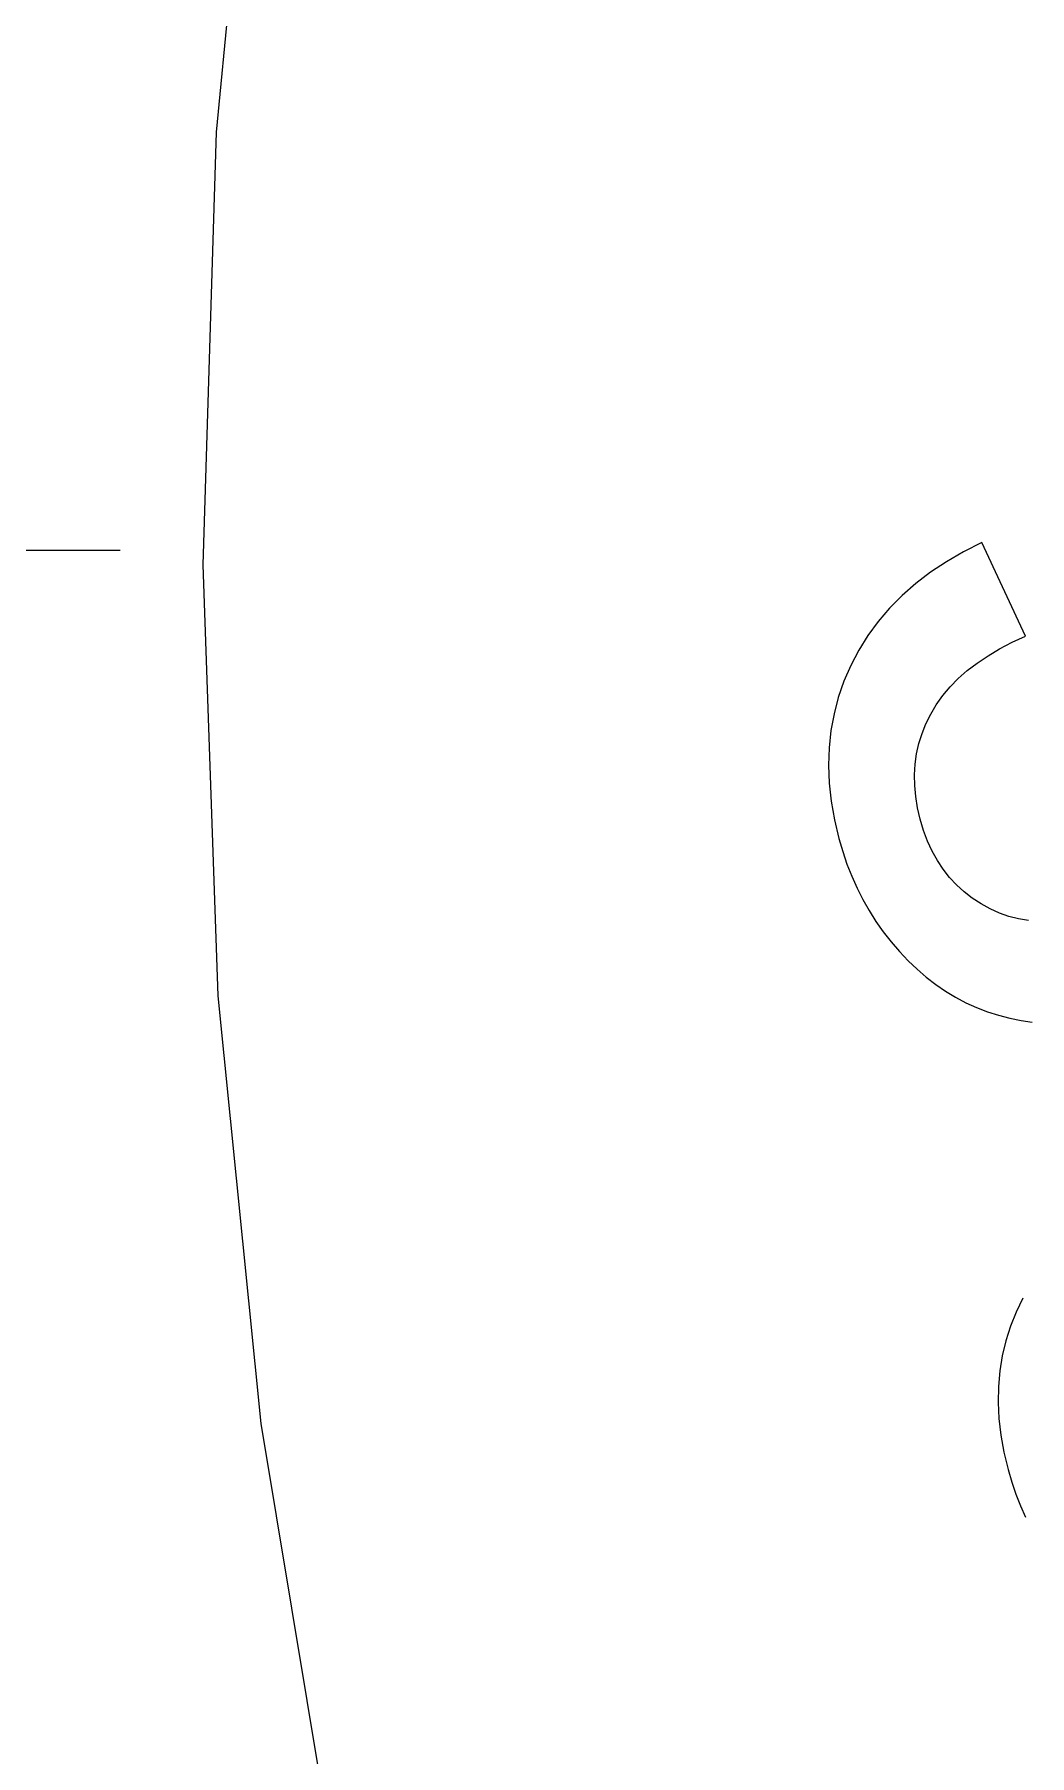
# Model space of a CAD drawing. Extents: x 23 to 587, y 4 to 413.
# Drawn here: x 216.309 to 216.91, y 101.087 to 102.127 of the extents above; entities that cross this region are included whole.
import ezdxf

# ---------------------------------------------------------------- set-up
doc = ezdxf.new("R2010")
doc.units = 0
doc.linetypes.add('DASHDOT', pattern=[18.5, 12, -3, 0.5, -3])
doc.linetypes.add('DASHED', pattern=[15, 12, -3])
doc.layers.get('0').update_dxf_attribs({"lineweight": 13})

# ---------------------------------------------------------------- blocks, each defined once
blk = doc.blocks.new('BLOCK403')
at = {"color": 7, "linetype": 'DASHDOT', "lineweight": 13}
blk.add_line((240.7900238037109, 92.98094177246094), (219.9900360107422, 92.98094177246094), dxfattribs=at)
blk = doc.blocks.new('BLOCK424')
at = {"color": 7, "linetype": 'DASHED', "lineweight": 13, "ltscale": 0.0006166216815225944}
blk.add_line((223.3305708985132, 92.99057016247221), (223.3085655922749, 92.97942914930653), dxfattribs=at)
at = {"color": 7, "linetype": 'DASHED', "lineweight": 13, "ltscale": 0.003117468412029066}
blk.add_line((223.3834385866614, 92.87763308959593), (223.3305708985132, 92.99057016247222), dxfattribs=at)
at = {"color": 7, "linetype": 'DASHED', "lineweight": 13, "ltscale": 0.0005963154057403346}
blk.add_line((223.3085655922749, 92.97942914930653), (223.2879353327546, 92.96745669370537), dxfattribs=at)
at = {"color": 7, "linetype": 'DASHED', "lineweight": 13, "ltscale": 0.0005618301567184872}
blk.add_line((223.2686745460514, 92.95468132515575), (223.2507888060663, 92.94107451417071), dxfattribs=at)
at = {"color": 7, "linetype": 'DASHED', "lineweight": 13, "ltscale": 0.0005778126567071902}
blk.add_line((223.2879353327546, 92.96745669370537), (223.2686745460514, 92.95468132515575), dxfattribs=at)
at = {"color": 7, "linetype": 'DASHED', "lineweight": 13, "ltscale": 0.0005374294378091343}
blk.add_line((223.2342793375439, 92.92663555364334), (223.2191238870256, 92.91138953906295), dxfattribs=at)
at = {"color": 7, "linetype": 'DASHED', "lineweight": 13, "ltscale": 0.0005483190973337115}
blk.add_line((223.2507888060663, 92.9410745141707), (223.2342793375439, 92.92663555364335), dxfattribs=at)
at = {"color": 7, "linetype": 'DASHED', "lineweight": 13, "ltscale": 0.0005286093548172244}
blk.add_line((223.2191238870256, 92.91138953906295), (223.2053509146481, 92.89534616685233), dxfattribs=at)
at = {"color": 7, "linetype": 'DASHED', "lineweight": 13, "ltscale": 0.0005237990000949628}
blk.add_line((223.2053509146481, 92.89534616685236), (223.1929387589201, 92.87846650399476), dxfattribs=at)
at = {"color": 7, "linetype": 'DASHED', "lineweight": 13, "ltscale": 0.0005216970822466867}
blk.add_line((223.1929387589201, 92.87846650399476), (223.1819038405808, 92.86075495041399), dxfattribs=at)
at = {"color": 7, "linetype": 'DASHED', "lineweight": 13, "ltscale": 0.0004268462091318006}
blk.add_line((223.3521400729327, 92.86220162371038), (223.3672717116713, 92.87011046731024), dxfattribs=at)
at = {"color": 7, "linetype": 'DASHED', "lineweight": 13, "ltscale": 0.0004457842057820316}
blk.add_line((223.3672717116713, 92.87011046731023), (223.3834385866614, 92.87763308959593), dxfattribs=at)
at = {"color": 7, "linetype": 'DASHED', "lineweight": 13, "ltscale": 0.0005221542282930136}
blk.add_line((223.1819038405808, 92.86075495041399), (223.1722362043881, 92.84224093217256), dxfattribs=at)
at = {"color": 7, "linetype": 'DASHED', "lineweight": 13, "ltscale": 0.0003776135673545991}
blk.add_line((223.313075412978, 92.83584175497742), (223.3250462888347, 92.84505290806612), dxfattribs=at)
at = {"color": 7, "linetype": 'DASHED', "lineweight": 13, "ltscale": 0.0003927851352834495}
blk.add_line((223.3250462888347, 92.84505290806612), (223.3380829366112, 92.85382183472518), dxfattribs=at)
at = {"color": 7, "linetype": 'DASHED', "lineweight": 13, "ltscale": 0.0004091331881242033}
blk.add_line((223.3380829366112, 92.85382183472521), (223.3521400729327, 92.86220162371038), dxfattribs=at)
at = {"color": 7, "linetype": 'DASHED', "lineweight": 13, "ltscale": 0.000516099370276252}
blk.add_line((223.1640160258305, 92.82310432948341), (223.1573040875506, 92.80358194283306), dxfattribs=at)
at = {"color": 7, "linetype": 'DASHED', "lineweight": 13, "ltscale": 0.0005206851843967343}
blk.add_line((223.1722362043881, 92.84224093217256), (223.1640160258305, 92.82310432948341), dxfattribs=at)
at = {"color": 7, "linetype": 'DASHED', "lineweight": 13, "ltscale": 0.0003525654212343466}
blk.add_line((223.2922433823816, 92.8161376268254), (223.3021417795539, 92.82618280155847), dxfattribs=at)
at = {"color": 7, "linetype": 'DASHED', "lineweight": 13, "ltscale": 0.0003647256854472692}
blk.add_line((223.3021417795539, 92.82618280155847), (223.313075412978, 92.8358417549774), dxfattribs=at)
at = {"color": 7, "linetype": 'DASHED', "lineweight": 13, "ltscale": 0.0005152721641278937}
blk.add_line((223.1573040875506, 92.80358194283306), (223.1520948899772, 92.78364020505418), dxfattribs=at)
at = {"color": 7, "linetype": 'DASHED', "lineweight": 13, "ltscale": 0.0003357522766111641}
blk.add_line((223.2756141495641, 92.79471573127671), (223.2834104983098, 92.80565119158862), dxfattribs=at)
at = {"color": 7, "linetype": 'DASHED', "lineweight": 13, "ltscale": 0.0003427692053326338}
blk.add_line((223.2834104983098, 92.80565119158862), (223.2922433823815, 92.8161376268254), dxfattribs=at)
at = {"color": 7, "linetype": 'DASHED', "lineweight": 13, "ltscale": 0.0005163711897699823}
blk.add_line((223.1520948899772, 92.78364020505417), (223.1484093874947, 92.7633168244188), dxfattribs=at)
at = {"color": 7, "linetype": 'DASHED', "lineweight": 13, "ltscale": 0.0003244146469027628}
blk.add_line((223.2631355581759, 92.77172049033496), (223.268861767567, 92.78336533069492), dxfattribs=at)
at = {"color": 7, "linetype": 'DASHED', "lineweight": 13, "ltscale": 0.0003301763316785577}
blk.add_line((223.268861767567, 92.78336533069492), (223.2756141495641, 92.79471573127671), dxfattribs=at)
at = {"color": 7, "linetype": 'DASHED', "lineweight": 13, "ltscale": 0.0005212649404340651}
blk.add_line((223.1484093874947, 92.76331682441881), (223.1462418217129, 92.74257919968542), dxfattribs=at)
at = {"color": 7, "linetype": 'DASHED', "lineweight": 13, "ltscale": 0.0003205817524432189}
blk.add_line((223.2583982614063, 92.75980435525197), (223.2631355581759, 92.77172049033497), dxfattribs=at)
at = {"color": 7, "linetype": 'DASHED', "lineweight": 13, "ltscale": 0.0005284508314406646}
blk.add_line((223.1462418217129, 92.74257919968542), (223.1455680073214, 92.72145190870512), dxfattribs=at)
at = {"color": 7, "linetype": 'DASHED', "lineweight": 13, "ltscale": 0.0003166852163430768}
blk.add_line((223.2519107631698, 92.73531791182644), (223.2546633258905, 92.74768264556677), dxfattribs=at)
at = {"color": 7, "linetype": 'DASHED', "lineweight": 13, "ltscale": 0.0003171017078553081}
blk.add_line((223.2546633258905, 92.74768264556677), (223.2583982614063, 92.75980435525197), dxfattribs=at)
at = {"color": 7, "linetype": 'DASHED', "lineweight": 13, "ltscale": 0.0005388933997095187}
blk.add_line((223.1455680073214, 92.72145190870512), (223.146426877337, 92.69991328998671), dxfattribs=at)
at = {"color": 7, "linetype": 'DASHED', "lineweight": 13, "ltscale": 0.000320892125565506}
blk.add_line((223.2493912494671, 92.709935944119), (223.2501603028838, 92.72274856940979), dxfattribs=at)
at = {"color": 7, "linetype": 'DASHED', "lineweight": 13, "ltscale": 0.0003172661343411801}
blk.add_line((223.2501603028838, 92.7227485694098), (223.2519107631698, 92.73531791182644), dxfattribs=at)
at = {"color": 7, "linetype": 'DASHED', "lineweight": 13, "ltscale": 0.0005512707280672375}
blk.add_line((223.146426877337, 92.69991328998672), (223.1487937288113, 92.67798985323294), dxfattribs=at)
at = {"color": 7, "linetype": 'DASHED', "lineweight": 13, "ltscale": 0.0003254769625106817}
blk.add_line((223.2496252644109, 92.69691896897089), (223.2493912494671, 92.709935944119), dxfattribs=at)
at = {"color": 7, "linetype": 'DASHED', "lineweight": 13, "ltscale": 0.0005668828279506502}
blk.add_line((223.1487937288113, 92.67798985323296), (223.1526642869179, 92.65564732416968), dxfattribs=at)
at = {"color": 7, "linetype": 'DASHED', "lineweight": 13, "ltscale": 0.0003336352546204853}
blk.add_line((223.2508484507954, 92.68362973317385), (223.2496252644109, 92.6969189689709), dxfattribs=at)
at = {"color": 7, "linetype": 'DASHED', "lineweight": 13, "ltscale": 0.0003419644398536131}
blk.add_line((223.2530595095462, 92.67013104048901), (223.2508484507954, 92.68362973317385), dxfattribs=at)
at = {"color": 7, "linetype": 'DASHED', "lineweight": 13, "ltscale": 0.0003518743321482203}
blk.add_line((223.2562726707316, 92.65642773912779), (223.2530595095462, 92.670131040489), dxfattribs=at)
at = {"color": 7, "linetype": 'DASHED', "lineweight": 13, "ltscale": 0.0003549478218698509}
blk.add_line((223.2603734769417, 92.6428349425639), (223.2562726707316, 92.65642773912779), dxfattribs=at)
at = {"color": 7, "linetype": 'DASHED', "lineweight": 13, "ltscale": 0.0005838917386810439}
blk.add_line((223.1526642869179, 92.65564732416968), (223.1580575741896, 92.63292289343082), dxfattribs=at)
at = {"color": 7, "linetype": 'DASHED', "lineweight": 13, "ltscale": 0.0003434062035337733}
blk.add_line((223.2651938344978, 92.6299722575397), (223.2603734769417, 92.64283494256391), dxfattribs=at)
at = {"color": 7, "linetype": 'DASHED', "lineweight": 13, "ltscale": 0.0004059948406383905}
blk.add_line((223.1580575741896, 92.63292289343082), (223.1625988001709, 92.61733096720002), dxfattribs=at)
at = {"color": 7, "linetype": 'DASHED', "lineweight": 13, "ltscale": 0.000400640807021468}
blk.add_line((223.1625988001709, 92.61733096720002), (223.1677546954162, 92.6021573837663), dxfattribs=at)
at = {"color": 7, "linetype": 'DASHED', "lineweight": 13, "ltscale": 0.0003327071704207534}
blk.add_line((223.2707279106803, 92.61786917946817), (223.2651938344978, 92.6299722575397), dxfattribs=at)
at = {"color": 7, "linetype": 'DASHED', "lineweight": 13, "ltscale": 0.0003245442747143936}
blk.add_line((223.276996734203, 92.60650131996684), (223.2707279106803, 92.61786917946816), dxfattribs=at)
at = {"color": 7, "linetype": 'DASHED', "lineweight": 13, "ltscale": 0.0003953421627215909}
blk.add_line((223.1677546954162, 92.6021573837663), (223.1735174953542, 92.58743112090448), dxfattribs=at)
at = {"color": 7, "linetype": 'DASHED', "lineweight": 13, "ltscale": 0.00031810331360331}
blk.add_line((223.2839708790033, 92.59585872379373), (223.276996734203, 92.60650131996684), dxfattribs=at)
at = {"color": 7, "linetype": 'DASHED', "lineweight": 13, "ltscale": 0.0003131722619012646}
blk.add_line((223.2916732313174, 92.5859796168589), (223.2839708790033, 92.59585872379373), dxfattribs=at)
at = {"color": 7, "linetype": 'DASHED', "lineweight": 13, "ltscale": 0.0003916676405123135}
blk.add_line((223.1735174953542, 92.58743112090448), (223.1798945162684, 92.5731210101691), dxfattribs=at)
at = {"color": 7, "linetype": 'DASHED', "lineweight": 13, "ltscale": 0.0003880709382630704}
blk.add_line((223.1798945162684, 92.5731210101691), (223.1868794078011, 92.55925847882466), dxfattribs=at)
at = {"color": 7, "linetype": 'DASHED', "lineweight": 13, "ltscale": 0.0003102035823460131}
blk.add_line((223.3000880775129, 92.57686082398342), (223.2916732313174, 92.5859796168589), dxfattribs=at)
at = {"color": 7, "linetype": 'DASHED', "lineweight": 13, "ltscale": 0.0003100820788514109}
blk.add_line((223.3092236997994, 92.56847143554091), (223.300088077513, 92.57686082398345), dxfattribs=at)
at = {"color": 7, "linetype": 'DASHED', "lineweight": 13, "ltscale": 0.0003861796740189498}
blk.add_line((223.1868794078011, 92.55925847882465), (223.1944934574853, 92.54581817256296), dxfattribs=at)
at = {"color": 7, "linetype": 'DASHED', "lineweight": 13, "ltscale": 0.0003120187023638244}
blk.add_line((223.3190786146127, 92.56081312456392), (223.3092236997994, 92.56847143554093), dxfattribs=at)
at = {"color": 7, "linetype": 'DASHED', "lineweight": 13, "ltscale": 0.0003155421217935647}
blk.add_line((223.3296475068716, 92.55391345461368), (223.3190786146127, 92.56081312456394), dxfattribs=at)
at = {"color": 7, "linetype": 'DASHED', "lineweight": 13, "ltscale": 0.000314599779480973}
blk.add_line((223.3406835514969, 92.54786675691764), (223.3296475068716, 92.55391345461368), dxfattribs=at)
at = {"color": 7, "linetype": 'DASHED', "lineweight": 13, "ltscale": 0.0003842890229048518}
blk.add_line((223.1944934574853, 92.54581817256297), (223.2026992158679, 92.53282007984262), dxfattribs=at)
at = {"color": 7, "linetype": 'DASHED', "lineweight": 13, "ltscale": 0.0003841214985203069}
blk.add_line((223.2026992158678, 92.53282007984262), (223.2115199023335, 92.52023936399357), dxfattribs=at)
at = {"color": 7, "linetype": 'DASHED', "lineweight": 13, "ltscale": 0.0003078361912185029}
blk.add_line((223.3519309291146, 92.54285502171678), (223.340683551497, 92.54786675691764), dxfattribs=at)
at = {"color": 7, "linetype": 'DASHED', "lineweight": 13, "ltscale": 0.0003037706587631545}
blk.add_line((223.3633913870869, 92.53881763592062), (223.3519309291146, 92.54285502171678), dxfattribs=at)
at = {"color": 7, "linetype": 'DASHED', "lineweight": 13, "ltscale": 0.0003016852716398691}
blk.add_line((223.3750719085487, 92.5357864936639), (223.3633913870869, 92.53881763592064), dxfattribs=at)
at = {"color": 7, "linetype": 'DASHED', "lineweight": 13, "ltscale": 0.0003007632218626309}
blk.add_line((223.386934526409, 92.53378351525669), (223.3750719085487, 92.53578649366389), dxfattribs=at)
at = {"color": 7, "linetype": 'DASHED', "lineweight": 13, "ltscale": 0.0003842931205468835}
blk.add_line((223.2115199023335, 92.52023936399357), (223.220962948305, 92.5081101098211), dxfattribs=at)
at = {"color": 7, "linetype": 'DASHED', "lineweight": 13, "ltscale": 0.0003857762304750199}
blk.add_line((223.220962948305, 92.5081101098211), (223.2310054675463, 92.49639409141523), dxfattribs=at)
at = {"color": 7, "linetype": 'DASHED', "lineweight": 13, "ltscale": 0.0003824975882284028}
blk.add_line((223.2310054675463, 92.49639409141523), (223.2415186624191, 92.48527834665529), dxfattribs=at)
at = {"color": 7, "linetype": 'DASHED', "lineweight": 13, "ltscale": 0.0003744297105265973}
blk.add_line((223.2415186624191, 92.48527834665528), (223.2523604711422, 92.47494532402821), dxfattribs=at)
at = {"color": 7, "linetype": 'DASHED', "lineweight": 13, "ltscale": 0.0003684166535668629}
blk.add_line((223.2523604711422, 92.47494532402823), (223.2635292950126, 92.46533144331585), dxfattribs=at)
at = {"color": 7, "linetype": 'DASHED', "lineweight": 13, "ltscale": 0.0003624201851776239}
blk.add_line((223.2635292950126, 92.46533144331585), (223.2750264739143, 92.4565012506622), dxfattribs=at)
at = {"color": 7, "linetype": 'DASHED', "lineweight": 13, "ltscale": 0.0003578973534756503}
blk.add_line((223.2750264739143, 92.45650125066217), (223.2868436104988, 92.4484204024429), dxfattribs=at)
at = {"color": 7, "linetype": 'DASHED', "lineweight": 13, "ltscale": 0.0003542264574044174}
blk.add_line((223.2868436104988, 92.4484204024429), (223.2989883950079, 92.44112201753742), dxfattribs=at)
at = {"color": 7, "linetype": 'DASHED', "lineweight": 13, "ltscale": 0.0003528315904939434}
blk.add_line((223.2989883950079, 92.44112201753742), (223.3114766154034, 92.4345471744704), dxfattribs=at)
at = {"color": 7, "linetype": 'DASHED', "lineweight": 13, "ltscale": 0.0003512766155404936}
blk.add_line((223.3114766154033, 92.4345471744704), (223.324276770091, 92.4287516195383), dxfattribs=at)
at = {"color": 7, "linetype": 'DASHED', "lineweight": 13, "ltscale": 0.0003514472969020898}
blk.add_line((223.324276770091, 92.4287516195383), (223.3373978483873, 92.42370566785965), dxfattribs=at)
at = {"color": 7, "linetype": 'DASHED', "lineweight": 13, "ltscale": 0.0003530922657391055}
blk.add_line((223.3373978483873, 92.42370566785964), (223.3508533732536, 92.41941294290096), dxfattribs=at)
at = {"color": 7, "linetype": 'DASHED', "lineweight": 13, "ltscale": 0.0003512468087050574}
blk.add_line((223.3508533732536, 92.41941294290098), (223.3644529829729, 92.4158845539647), dxfattribs=at)
at = {"color": 7, "linetype": 'DASHED', "lineweight": 13, "ltscale": 0.0003456180207244138}
blk.add_line((223.3644529829729, 92.4158845539647), (223.3779942442443, 92.41309938804926), dxfattribs=at)
at = {"color": 7, "linetype": 'DASHED', "lineweight": 13, "ltscale": 0.0003416167379163659}
blk.add_line((223.3779942442444, 92.41309938804926), (223.3915016011977, 92.41103190137778), dxfattribs=at)
at = {"color": 7, "linetype": 'DASHED', "lineweight": 13, "ltscale": 0.0004655706263552462}
blk.add_line((223.3802947590956, 92.07742808273943), (223.3721080265145, 92.06070124733506), dxfattribs=at)
at = {"color": 7, "linetype": 'DASHED', "lineweight": 13, "ltscale": 0.0004618880552953448}
blk.add_line((223.3721080265145, 92.06070124733506), (223.3651635714603, 92.04358051531219), dxfattribs=at)
at = {"color": 7, "linetype": 'DASHED', "lineweight": 13, "ltscale": 0.0004615771854469605}
blk.add_line((223.3651635714603, 92.04358051531219), (223.3595450926863, 92.02599306827554), dxfattribs=at)
at = {"color": 7, "linetype": 'DASHED', "lineweight": 13, "ltscale": 0.0004615339546023278}
blk.add_line((223.3595450926863, 92.02599306827554), (223.3552574977963, 92.00803650189829), dxfattribs=at)
at = {"color": 7, "linetype": 'DASHED', "lineweight": 13, "ltscale": 0.0004657983093569178}
blk.add_line((223.3552574977963, 92.00803650189829), (223.3522868898704, 91.9896429053889), dxfattribs=at)
at = {"color": 7, "linetype": 'DASHED', "lineweight": 13, "ltscale": 0.00048082379568767}
blk.add_line((223.3506419250763, 91.9708456564459), (223.3503284361336, 91.95161525965639), dxfattribs=at)
at = {"color": 7, "linetype": 'DASHED', "lineweight": 13, "ltscale": 0.0004717271967184074}
blk.add_line((223.3522868898704, 91.98964290538888), (223.3506419250763, 91.9708456564459), dxfattribs=at)
at = {"color": 7, "linetype": 'DASHED', "lineweight": 13, "ltscale": 0.0004914785676910638}
blk.add_line((223.3503284361336, 91.95161525965639), (223.3513403315036, 91.93198217635907), dxfattribs=at)
at = {"color": 7, "linetype": 'DASHED', "lineweight": 13, "ltscale": 0.0005042981905584709}
blk.add_line((223.3513403315036, 91.93198217635904), (223.3536756793348, 91.9119458889158), dxfattribs=at)
at = {"color": 7, "linetype": 'DASHED', "lineweight": 13, "ltscale": 0.0005199364047647634}
blk.add_line((223.3536756793348, 91.9119458889158), (223.3573292388748, 91.89147186423361), dxfattribs=at)
at = {"color": 7, "linetype": 'DASHED', "lineweight": 13, "ltscale": 0.0005365209740772891}
blk.add_line((223.3573292388749, 91.89147186423361), (223.3623214468702, 91.87059974243607), dxfattribs=at)
at = {"color": 7, "linetype": 'DASHED', "lineweight": 13, "ltscale": 0.0003975809988225644}
blk.add_line((223.3623214468702, 91.87059974243607), (223.3667467318775, 91.85532460271156), dxfattribs=at)
at = {"color": 7, "linetype": 'DASHED', "lineweight": 13, "ltscale": 0.0003883422982700432}
blk.add_line((223.3667467318775, 91.85532460271156), (223.3717019471403, 91.8406024620146), dxfattribs=at)
at = {"color": 7, "linetype": 'DASHED', "lineweight": 13, "ltscale": 0.0003798101170314889}
blk.add_line((223.3717019471403, 91.8406024620146), (223.3771745356225, 91.82642995569768), dxfattribs=at)
at = {"color": 7, "linetype": 'DASHED', "lineweight": 13, "ltscale": 0.0003721144220864692}
blk.add_line((223.3771745356225, 91.82642995569766), (223.3831773131791, 91.81280948248248), dxfattribs=at)
at = {"color": 7, "linetype": 'DASHED', "lineweight": 13}
for radius, start in [(10.5, 45.00000000000011), (8.000000000000002, 44.99999999999993)]:
    blk.add_arc((230.3900303332876, 92.98094108866272), radius, start, 225.0000000000001, dxfattribs=at)

msp = doc.modelspace()

# ---------------------------------------------------------------- block references
at = {"lineweight": 0, "xscale": 0.5, "yscale": 0.5, "zscale": 0.5}
for name in ['BLOCK424', 'BLOCK403']:
    msp.add_blockref(name, (105.2158663550282, 55.32471302745053), dxfattribs=at)

doc.saveas('drawing.dxf')
